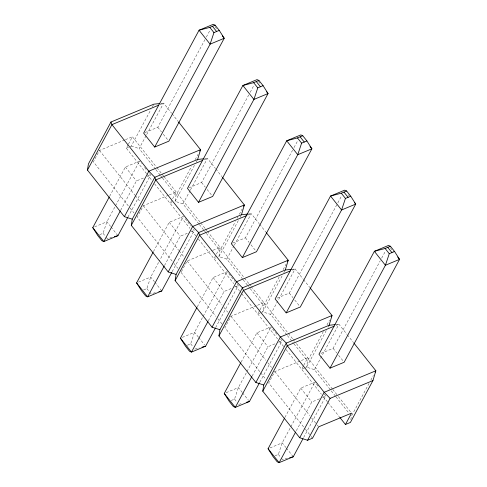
<?xml version="1.0" encoding="UTF-8"?>
<svg xmlns="http://www.w3.org/2000/svg" width="487" height="487" viewBox="0 0 487 487"><rect width="100%" height="100%" fill="white"/><g stroke="black" fill="none" stroke-linecap="round" stroke-linejoin="round"><path stroke-width="0.37" stroke-dasharray="2.44 1.83" d="M198.854 223.892L182.96 203.846L175.095 201.332L176.063 195.141L191.537 166.396M242.684 279.161L226.79 259.121L218.925 256.606L219.887 250.415L235.367 221.67M279.197 276.945L263.717 305.69L262.755 311.881L261.507 312.398M323.386 331.55L307.547 360.964L306.579 367.155L305.337 367.673M350.841 419.678L351.377 416.239L369.012 383.482M99.732 234.685L103.043 233.303L106.897 221.743L115.151 206.427M143.562 289.96L146.873 288.578L150.726 277.018L158.975 261.702M187.385 345.228L190.703 343.852L194.557 332.292L202.805 316.97M231.215 400.503L234.527 399.127L238.387 387.567L246.635 372.245M275.045 455.777L278.357 454.401L282.216 442.841L290.465 427.519M124.715 139.97L99.506 150.465L93.388 161.83L128.264 205.812M146.563 173.689L126.297 148.127L128.093 144.785M128.452 144.115L132.415 136.768L156.449 167.078M130.023 146.575L131.265 146.063L150.952 109.502M152.382 106.842L153.813 104.181M109.624 196.322L125.403 167.017L139.538 161.13L141.376 163.449M155.493 169.208L139.13 148.572L146.331 135.203M146.69 134.534L163.608 103.116L171.552 113.136M115.504 205.757L139.538 161.13M144.992 132.58L157.776 127.253L204.911 39.721M206.348 37.049L210.305 29.695M120.666 210.25L136.445 180.945L144.523 177.578M127.984 217.019L150.58 175.058L149.199 173.317M168.545 195.244L143.336 205.739L137.218 217.105L172.094 261.081M195.135 159.712L198.014 154.367M175.095 201.332L194.782 164.776M196.212 162.116L197.643 159.456M153.454 251.596L169.233 222.291L183.368 216.405L159.334 261.032M182.96 203.846L190.161 190.478M190.52 189.808L207.438 158.391L215.382 168.411M188.816 187.848L201.606 182.528L248.741 94.989M250.178 92.317L254.135 84.969M164.496 265.525L180.275 236.213L188.353 232.853M172.173 271.63L194.41 230.333L193.491 229.17M181.407 271.709L187.166 261.014L212.369 250.519M237.163 218.328L237.887 216.995M239.324 214.317L242.203 208.972M218.925 256.606L238.606 220.045M240.042 217.391L241.473 214.73M197.278 306.871L213.062 277.56L227.198 271.679L235.02 281.541M226.79 259.121L233.991 245.752M234.35 245.083L251.268 213.665L259.212 223.685M203.164 316.307L227.198 271.679M232.646 243.123L245.436 237.802L292.571 150.264M294.008 147.591L297.965 140.244M208.326 320.799L224.105 291.488L232.183 288.127M215.644 327.568L238.24 285.607L236.859 283.866M256.199 305.793L230.996 316.282L224.878 327.648L260.222 372.226M259.583 310.609L257.781 313.951L260.886 312.654M259.942 309.939L263.899 302.585L256.899 305.501M283.154 269.591L286.033 264.246M282.076 275.983L262.755 311.881L270.62 314.395L286.983 335.026M283.866 272.659L285.303 270.005M241.108 362.145L256.892 332.834L271.022 326.954L277.006 334.496M270.62 314.395L295.098 268.94L303.042 278.96M246.994 371.581L271.022 326.954M277.152 298.117L289.266 293.071L337.479 203.536M337.838 202.866L341.795 195.518M252.15 376.067L267.935 346.762L276.007 343.402M259.833 382.173L282.07 340.876L280.689 339.135M300.029 361.062L274.826 371.557L268.708 382.922L304.996 428.688M303.413 365.877L301.611 369.225L304.716 367.928M303.772 365.213L307.729 357.86L300.729 360.776M326.984 324.866L329.504 320.184M326.266 330.594L306.579 367.155L314.45 369.67L330.807 390.3M328.055 327.27L329.127 325.279M284.938 417.414L300.716 388.109L314.852 382.222L318.535 386.867M314.45 369.67L338.928 324.208L346.872 334.234M290.824 426.849L314.852 382.222M320.982 353.392L333.096 348.345L380.225 260.813M381.668 258.14L385.625 250.787M296.339 430.678L311.765 402.037L319.837 398.67M303.663 437.448L325.894 396.15L323.593 393.252M370.814 380.14L373.334 375.459M160.12 104.571L163.608 103.116L160.594 103.445M125.415 139.678L132.415 136.768M126.297 148.127L129.402 146.837M147.214 176.458L150.58 175.058M203.943 159.846L207.438 158.391L204.424 158.719M169.245 194.952L176.245 192.036L170.127 203.402L171.99 202.629M94.661 226.845L106.897 221.743L110.579 226.388M191.044 231.733L194.41 230.333M247.773 215.12L251.268 213.665L248.254 213.994M213.069 250.227L220.075 247.311L213.951 258.676L215.82 257.903M138.485 282.113L150.726 277.018L154.409 281.663M234.874 287.007L238.24 285.607M292.303 270.102L295.098 268.94L292.084 269.268M182.315 337.388L194.557 332.292L198.239 336.937M278.704 342.282L282.07 340.876M336.133 325.371L338.928 324.208L335.908 324.537M226.145 392.662L238.387 387.567L242.069 392.205M322.534 397.55L325.894 396.15M269.975 447.937L282.216 442.841L285.899 447.48M112.205 237.193L107.183 238.527L105.801 236.785M155.316 292.657L151.013 293.801L149.631 292.06M194.843 349.076L199.146 347.931M238.673 404.35L242.258 403.394M287.519 458.291L282.503 459.618L281.121 457.877M131.265 146.063L139.13 148.572M215.029 26.669L217.33 29.573M258.396 81.366L259.778 83.107M348.357 194.812L349.276 195.975M390.343 247.767L393.563 251.828M172.021 113.727L178.096 121.391M215.851 169.001L221.926 176.665M259.681 224.276L265.756 231.94M303.511 279.55L309.586 287.208M347.341 334.819L353.416 342.483M157.776 127.253L161.459 131.898M163.297 134.217L167.899 140.019M201.606 182.528L205.289 187.166M207.127 189.492L211.729 195.293M245.436 237.802L249.119 242.441M250.957 244.766L255.559 250.568M289.266 293.071L292.949 297.715M294.787 300.035L299.389 305.842M333.096 348.345L336.779 352.99M338.617 355.309L343.219 361.111M156.924 167.668L161.635 173.615M162.104 174.206L163.516 175.99M163.991 176.586L200.279 222.352M200.747 222.943L204.99 228.293M205.465 228.89L206.878 230.668M207.346 231.264L244.109 277.62M244.577 278.217L248.82 283.568M249.289 284.158L250.708 285.942M251.176 286.539L287.939 332.895M288.407 333.492L292.65 338.842M293.119 339.433L294.538 341.217M296.419 343.597L332.237 388.766M332.706 389.357L337.893 395.894M338.362 396.491L351.559 413.134M155.962 169.793L160.168 175.101M160.637 175.691L162.037 177.457M162.506 178.047L176.063 195.141M199.323 224.477L205.867 232.731M206.336 233.322L219.887 250.415M243.153 279.751L249.697 288.006M250.16 288.596L263.717 305.69M287.446 335.616L293.527 343.28M293.99 343.871L307.547 360.964M331.276 390.891L335.482 396.193M335.951 396.783L349.039 413.286M144.596 167.516L147.36 170.998M185.206 218.724L191.19 226.266M147.031 174.279L152.218 180.817M154.574 183.788L189.918 228.366M191.805 230.741L196.048 236.092M198.404 239.062L233.748 283.641M235.635 286.015L239.403 290.769M239.872 291.366L241.29 293.15M241.759 293.74L277.578 338.909M279.465 341.29L283.702 346.641M286.058 349.611L321.408 394.184M323.289 396.564L327.532 401.909M328.007 402.506L339.317 416.769M125.403 167.017L136.445 180.945M169.233 222.291L180.275 236.213M213.062 277.56L224.105 291.488M256.892 332.834L267.935 346.762M300.716 388.109L311.765 402.037M99.506 150.465L134.856 195.037M135.325 195.634L140.512 202.172M143.336 205.739L178.68 250.312M179.155 250.908L184.336 257.446M187.166 261.014L222.042 304.99M223.929 307.37L227.697 312.124M230.996 316.282L265.872 360.264M267.753 362.645L271.527 367.399M274.826 371.557L309.702 415.539M311.583 417.913L316.769 424.451M317.238 425.048L318.181 426.235M130.151 208.186L133.919 212.941M173.981 263.461L177.749 268.215M181.048 272.373L215.924 316.355M217.805 318.735L222.048 324.08M260.691 372.817L265.878 379.355M305.465 429.278L310.651 435.816M311.12 436.413L312.532 438.197M111.042 226.966L117.483 235.093M154.872 282.241L161.313 290.368M198.696 337.515L204.68 345.058M242.526 392.79L248.51 400.332M286.356 448.064L292.797 456.185M103.043 233.303L105.344 236.207M146.873 288.578L149.174 291.482M190.703 343.852L193.004 346.756M234.527 399.127L236.828 402.025M278.357 454.401L280.658 457.299"/><path stroke-width="0.73" d="M203.669 158.799L197.643 159.456L154.799 177.292L132.251 219.168L124.38 216.654L87.453 170.091L88.421 163.9L110.969 122.018L153.813 104.181L159.839 103.53M247.499 214.073L241.473 214.73L198.629 232.567L176.081 274.443L168.21 271.929L131.283 225.359L132.251 219.168M291.329 269.348L285.303 270.005L242.453 287.841L219.905 329.717L212.04 327.203L175.113 280.634L176.081 274.443M335.159 324.622L329.127 325.279L286.283 343.116L263.735 384.992L255.87 382.478L218.943 335.908L219.905 329.717M339.786 417.365L345.441 424.494L351.559 413.134L318.656 426.831L312.532 438.197L307.565 440.266L299.7 437.752L262.773 391.183L263.735 384.992M197.643 159.456L200.534 149.686L178.565 121.981M241.473 214.73L244.364 204.96L222.395 177.256M285.303 270.005L288.194 260.235L266.225 232.53M329.127 325.279L332.024 315.509L310.055 287.799M345.441 424.494L350.409 422.43L372.957 380.548L375.854 370.777L353.885 343.073M219.253 30.395L213.951 32.599L210.098 44.159L154.689 147.062L143.647 133.14L199.049 30.237L213.184 24.35L215.108 25.172L219.253 30.395L224.227 38.278L168.825 141.181L154.689 147.062M263.083 85.669L257.781 87.873L253.922 99.433L198.513 202.336L187.471 188.408L242.879 85.505L257.014 79.625L258.938 80.446L263.083 85.669L268.057 93.553L212.649 196.456L198.513 202.336M306.907 140.944L301.611 143.148L297.752 154.708L242.343 257.611L231.301 243.683L286.709 140.78L300.844 134.899L302.768 135.721L306.907 140.944L311.887 148.821L256.479 251.724L242.343 257.611M350.737 196.212L345.441 198.422L341.582 209.982L286.173 312.885L275.131 298.957L330.539 196.054L344.674 190.167L346.598 190.989L350.737 196.212L355.717 204.096L300.309 306.999L286.173 312.885M394.567 251.487L389.271 253.697L385.412 265.257L330.003 368.16L318.961 354.232L374.369 251.329L388.504 245.442L390.428 246.264L394.567 251.487L399.547 259.37L344.139 362.273L330.003 368.16M87.453 170.091L111.931 124.629L158.719 105.155M127.624 217.689L117.945 235.671L103.81 241.558L101.886 240.736L97.741 235.513L92.767 227.63L109.265 196.992M120.307 210.914L103.81 241.558L92.767 227.63M124.38 216.654L148.858 171.199L200.534 149.686L199.816 151.025M131.283 225.359L155.761 179.904L202.549 160.424M171.814 272.294L161.769 290.946L147.64 296.833L145.71 296.011L141.571 290.788L136.591 282.904L153.095 252.26M164.137 266.188L147.64 296.833L136.591 282.904M168.21 271.929L192.688 226.473L244.364 204.96L243.646 206.299M175.113 280.634L199.591 235.178L246.379 215.698M215.284 328.232L205.599 346.22L191.464 352.101L189.54 351.279L185.401 346.056L180.421 338.179L196.918 307.534M207.967 321.463L191.464 352.101L180.421 338.179M212.04 327.203L236.518 281.748L288.194 260.235L287.476 261.568M218.943 335.908L243.415 290.453L290.209 270.973M259.474 382.843L249.429 401.495L235.294 407.376L233.37 406.554L229.231 401.331L224.251 393.447L240.748 362.809M251.791 376.737L235.294 407.376L224.251 393.447M255.87 382.478L280.342 337.022L332.024 315.509L331.3 316.842M262.773 391.183L287.245 345.727L334.039 326.247M302.944 438.781L293.259 456.763L279.124 462.65L277.2 461.828L273.061 456.605L268.081 448.722L284.578 418.083M295.621 432.012L279.124 462.65L268.081 448.722M299.7 437.752L324.172 392.291L375.854 370.777L375.13 372.117M307.565 440.266L330.113 398.384L372.957 380.548M222.389 35.959L224.227 38.278L210.098 44.159L199.049 30.237L209.812 27.382L215.108 25.172M266.675 91.812L268.057 93.553L253.922 99.433L242.879 85.505L253.642 82.65L258.938 80.446M310.049 146.502L311.887 148.821L297.752 154.708L286.709 140.78L297.466 137.924L302.768 135.721M354.335 202.355L355.717 204.096L341.582 209.982L330.539 196.054L341.296 193.199L346.598 190.989M397.702 257.051L399.547 259.37L385.412 265.257L374.369 251.329L385.126 248.473L390.428 246.264M114.354 236.627L117.945 235.671M158.902 291.707L161.769 290.946M202.014 347.17L205.599 346.22M246.562 402.256L249.429 401.495M289.674 457.719L293.259 456.763M330.113 398.384L324.172 392.291L287.245 345.727L286.283 343.116L280.342 337.022L243.415 290.453L242.453 287.841L236.518 281.748L199.591 235.178L198.629 232.567L192.688 226.473L155.761 179.904L154.799 177.292L148.858 171.199L111.931 124.629L110.969 122.018M212.46 26.274L216.599 31.497M256.29 81.548L260.429 86.771M300.12 136.823L304.259 142.046M343.95 192.097L348.089 197.32M387.78 247.366L391.919 252.589M209.812 27.382L213.951 32.599M253.642 82.65L257.781 87.873M297.466 137.924L301.611 143.148M341.296 193.199L345.441 198.422M385.126 248.473L389.271 253.697"/></g></svg>
